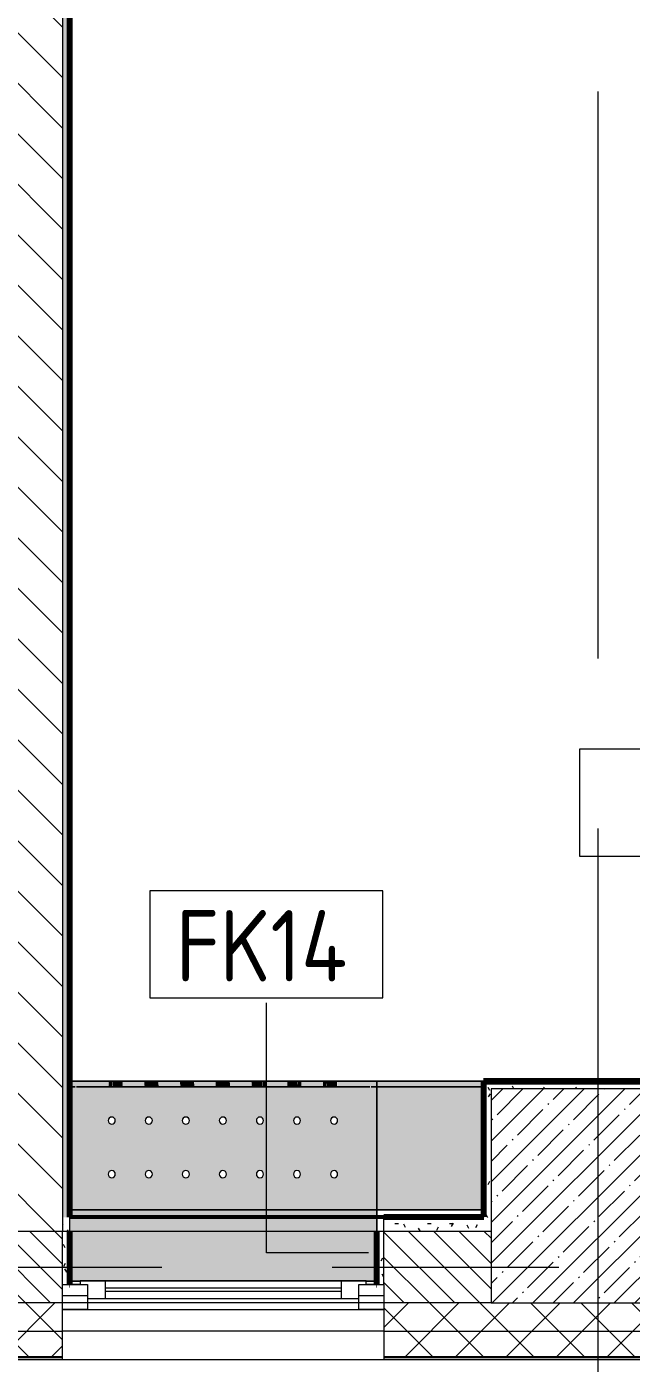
# Model space of a CAD drawing. Header units: millimetres. Extents: x -4060 to 187734, y -8553 to 29000.
# Drawn here: x 20610 to 22303, y -269 to 3474 of the extents above; entities that cross this region are included whole.
import ezdxf

# ---------------------------------------------------------------- set-up
doc = ezdxf.new("R2010")
doc.units = ezdxf.units.MM
doc.linetypes.add('Осевая', pattern=[3175, 635, -476.25, 1587.5, -476.25])
for name, color, linetype, lineweight in [('A-GLAZ', 7, 'Continuous', 9), ('A-GLAZ-1', 7, 'Continuous', 13), ('A-WALL', 7, 'Continuous', 9), ('A-WALL-IDEN', 7, 'Continuous', 9), ('I-WALL', 7, 'Continuous', 9), ('S-COLS', 7, 'Continuous', 9), ('Оси', 7, 'Continuous', 9), ('Оси-2', 7, 'Осевая', 9)]:
    doc.layers.add(name, color=color, linetype=linetype, lineweight=lineweight)
for name, color, linetype, lineweight, true_color in [('A-WALL-1', 7, 'Continuous', 9, 0xc0c0c0), ('A-WALL-3', 7, 'Continuous', 9, 0xff80c0), ('I-WALL-17', 7, 'Continuous', 80, 0xffd2ff), ('I-WALL-4', 7, 'Continuous', 9, 0xc0c0c0), ('I-WALL-7', 7, 'Continuous', 80, 0xff80c0), ('I-WALL-9', 7, 'Continuous', 53, 0xeaa7bf), ('S-WALL-ANLY', 7, 'Continuous', 13, 0x008040), ('S-WALL-ANLY-1', 7, 'Continuous', 5, 0x008040), ('Знаки-2', 9, 'Continuous', 9, 0x808080), ('Знаки-3', 7, 'Continuous', 9, 0xd1cabb), ('Знаки-5', 7, 'Continuous', 9, 0xc1bbaf), ('Знаки-6', 7, 'Continuous', 9, 0xaba79f), ('Знаки-7', 7, 'Continuous', 9, 0xd5cdbe), ('Знаки-8', 7, 'Continuous', 9, 0xccc5b7), ('Знаки-9', 7, 'Continuous', 9, 0xd4ccbd)]:
    doc.layers.add(name, color=color, linetype=linetype, lineweight=lineweight, true_color=true_color)
doc.layers.add('Знаки-4', color=7, linetype='Continuous', lineweight=9, transparency=0.5)
doc.styles.add('GOST Common', font='GOST_Common.ttf', dxfattribs={"width": 0.9, "height": 200})
pattern_1 = [(0, (0, 0), (121.92, 30.48), [10.058, -81.382, 10.058, -81.382, -487.68]), (0, (0, 0), (121.92, 30.48), [-182.88, 10.058, -172.822, 10.058, -81.382, -213.36]), (0, (0, 0), (121.92, 30.48), [-457.2, 10.058, -50.902, 10.058, -142.342]), (120, (45.72, 15.24), (-87.356454, 90.345817), [10.058, -81.382, 10.058, -81.382, -487.68]), (120, (45.72, 15.24), (-87.356454, 90.345817), [-182.88, 10.058, -172.822, 10.058, -81.382, -213.36]), (120, (45.72, 15.24), (-87.356454, 90.345817), [-457.2, 10.058, -50.902, 10.058, -142.342]), (240, (60.96, 76.2), (-34.563546, -120.825817), [10.058, -81.382, 10.058, -81.382, -487.68]), (240, (60.96, 76.2), (-34.563546, -120.825817), [-182.88, 10.058, -172.822, 10.058, -81.382, -213.36]), (240, (60.96, 76.2), (-34.563546, -120.825817), [-457.2, 10.058, -50.902, 10.058, -142.342])]

# ---------------------------------------------------------------- blocks, each defined once
blk = doc.blocks.new('120_Окно_СКБ_1Ст - 120_Окно_СКБ_1Ст 900х2500_h_-V20-План отделки стен 1 этажа в осях 1-12')
at = {"layer": 'A-GLAZ'}
for p, q in [((450, -57), (-450, -57)), ((-330, -107), (330, -107)), ((-430, -127), (-400, -127)), ((330, -117), (-330, -117)), ((400, -127), (430, -127))]:
    blk.add_line(p, q, dxfattribs=at)
at = {"layer": 'A-GLAZ-1'}
for p, q in [((-450, -127), (-450, -57)), ((-450, -57), (-380, -57)), ((-380, -57), (-380, -127)), ((380, -127), (380, -57)), ((380, -57), (450, -57)), ((450, -57), (450, -127)), ((380, -87), (-380, -87)), ((-380, -87), (-380, -127)), ((-330, -137), (-330, -87)), ((330, -137), (330, -87)), ((380, -127), (380, -87)), ((-380, -127), (-450, -127)), ((-380, -127), (-400, -127)), ((-400, -127), (-400, -137)), ((-400, -137), (400, -137)), ((400, -137), (-400, -137)), ((450, -127), (380, -127)), ((400, -127), (380, -127)), ((400, -137), (400, -127))]:
    blk.add_line(p, q, dxfattribs=at)
blk = doc.blocks.new('BSC_Колонна _Прямоугольная - 600х600-V57-План отделки стен 1 этажа в осях 1-12')
at = {"layer": 'S-COLS'}
h = blk.add_hatch(dxfattribs=at)
h.set_pattern_fill('FP_78', color=256, style=0, pattern_type=2)
h.set_pattern_definition([(45, (-22210, -200), (-57.02463, 57.02463), []), (45, (-22152.975, -200), (-57.02463, 57.02463), [100.806, -20.161, 3.353, -16.808])])
h.paths.add_polyline_path([(300, -300), (300, 300), (-300, 300), (-300, -300)])
for p, q in [((300, 300), (-300, 300)), ((-300, 300), (-300, -300)), ((300, -300), (300, 300)), ((-300, -300), (300, -300))]:
    blk.add_line(p, q, dxfattribs=at)
blk = doc.blocks.new('Зашивка радиатора_ с перфорацией М1 - Зашивка радиатора_ с перфорацией М1-V84-План отделки стен 1 этажа в осях 1-12')
at = {"layer": 'Знаки-4'}
for points in [[(430, 380), (-429.8, 379), (-430, 180), (430, 180), (430, 379)], [(-430, -163.9), (-430, -163.9), (-430, -179.9)], [(-301.6, -163.9), (-309, -163.9), (-308.7, -179.9), (-289, -179.9), (-289.3, -163.9), (-299, -163.9)], [(-194, -163.9), (-209, -163.9), (-208.7, -179.9), (-189, -179.9), (-189.3, -163.9), (-193.8, -163.9)], [(-89, -163.9), (-109, -163.9), (-108.7, -179.9), (-89, -179.9)], [(-9, -163.9), (-8.7, -179.9), (11, -179.9), (10.7, -163.9), (-8.7, -163.9)], [(104.7, -163.9), (91, -163.9), (91.3, -179.9), (111, -179.9), (110.7, -163.9), (106, -163.9)], [(209.7, -163.9), (191, -163.9), (191.3, -179.9), (211, -179.9), (210.7, -163.9)], [(308.1, -163.9), (291, -163.9), (291.3, -179.9), (311, -179.9), (309.8, -163.9), (309.7, -163.9)]]:
    blk.add_hatch(color=256, dxfattribs=at).paths.add_polyline_path(points)
h = blk.add_hatch(color=256, dxfattribs=at)
h.paths.add_polyline_path([(430.2, 180), (-430, 179.9), (-430, -163.9), (430, -163.9), (430.2, 90.4)])
h.paths.add_polyline_path([(-206.5, 90.4), (-201.5, 89), (-197.8, 85.4), (-196.5, 80.4), (-197.8, 75.4), (-201.5, 71.7), (-206.5, 70.4), (-211.5, 71.7), (-215.2, 75.4), (-216.5, 80.4), (-215.2, 85.4), (-211.5, 89), (-209.1, 90)])
h.paths.add_polyline_path([(208.5, 90.4), (213.5, 89), (217.2, 85.4), (218.5, 80.4), (217.2, 75.4), (213.5, 71.7), (208.5, 70.4), (203.5, 71.7), (199.8, 75.4), (198.5, 80.4), (199.8, 85.4), (203.5, 89), (205.9, 90)])
h.paths.add_polyline_path([(-102.8, 90.4), (-97.7, 89), (-94.1, 85.4), (-92.8, 80.4), (-94.1, 75.4), (-97.8, 71.7), (-102.8, 70.4), (-107.8, 71.7), (-111.4, 75.4), (-112.8, 80.4), (-111.4, 85.4), (-107.8, 89), (-105.3, 90)])
h.paths.add_polyline_path([(104.7, 90.4), (109.7, 89), (113.4, 85.4), (114.7, 80.4), (113.4, 75.4), (109.7, 71.7), (104.7, 70.4), (99.7, 71.7), (96.1, 75.4), (94.7, 80.4), (96.1, 85.4), (99.7, 89), (102.2, 90)])
h.paths.add_polyline_path([(-310.3, 90.4), (-305.3, 89), (-301.6, 85.4), (-300.3, 80.4), (-301.6, 75.4), (-305.3, 71.7), (-310.3, 70.4), (-315.3, 71.7), (-318.9, 75.4), (-320.3, 80.4), (-318.9, 85.4), (-315.3, 89), (-312.8, 90)])
h.paths.add_polyline_path([(1, 90.4), (6, 89), (9.7, 85.4), (11, 80.4), (9.7, 75.4), (6, 71.7), (1, 70.4), (-4, 71.7), (-7.7, 75.4), (-9, 80.4), (-7.7, 85.4), (-4, 89), (-1.6, 90)])
h.paths.add_polyline_path([(312.2, 90.4), (317.2, 89), (320.9, 85.4), (322.2, 80.4), (320.9, 75.4), (317, 71.6), (312.2, 70.4), (307.2, 71.7), (303.2, 76.2), (302.2, 80.4), (303.8, 85.7), (307.2, 89), (309.7, 90)])
h.paths.add_polyline_path([(-102.8, -59.6), (-97.8, -61), (-94.1, -64.6), (-92.8, -69.6), (-94.1, -74.6), (-97.8, -78.3), (-102.8, -79.6), (-108.1, -78.1), (-111.4, -74.6), (-112.8, -69.6), (-111.4, -64.6), (-107.8, -61), (-105.3, -60)])
h.paths.add_polyline_path([(-310.3, -59.6), (-305.3, -61), (-301.6, -64.6), (-300.3, -69.6), (-301.6, -74.6), (-305.3, -78.3), (-310.3, -79.6), (-315.3, -78.3), (-318.9, -74.6), (-320.3, -69.6), (-318.9, -64.6), (-315.3, -61), (-312.8, -60)])
h.paths.add_polyline_path([(-206.5, -59.6), (-201.5, -61), (-197.8, -64.6), (-196.5, -69.6), (-197.8, -74.6), (-201.5, -78.3), (-206.5, -79.6), (-211.5, -78.3), (-215.2, -74.6), (-216.5, -69.6), (-215.2, -64.6), (-211.5, -61), (-209.1, -60)])
h.paths.add_polyline_path([(208.5, -59.6), (213.5, -61), (217.2, -64.6), (218.5, -69.6), (217.2, -74.6), (213.5, -78.3), (208.5, -79.6), (203.5, -78.3), (199.8, -74.6), (198.5, -69.6), (199.8, -64.6), (203.5, -61), (205.9, -60)])
h.paths.add_polyline_path([(312.2, -59.6), (317.2, -61), (320.9, -64.6), (322.2, -69.6), (320.9, -74.6), (317.2, -78.3), (312.2, -79.6), (307.2, -78.3), (303.2, -73.8), (302.2, -69.6), (303.6, -64.6), (307.2, -61), (309.7, -60)])
h.paths.add_polyline_path([(1, -59.6), (6, -61), (9.7, -64.6), (11, -69.6), (9.7, -74.6), (6, -78.3), (1, -79.6), (-4, -78.3), (-7.7, -74.6), (-9, -69.6), (-7.7, -64.6), (-4, -61), (-1.6, -60)])
h.paths.add_polyline_path([(104.7, -59.6), (109.7, -61), (113.4, -64.6), (114.7, -69.6), (113.4, -74.6), (109.7, -78.3), (104.7, -79.6), (99.7, -78.3), (96.1, -74.6), (94.7, -69.6), (96.1, -64.6), (99.7, -61), (102.2, -60)])
h = blk.add_hatch(color=256, dxfattribs=at)
h.paths.add_polyline_path([(413, -163.9), (321, -163.9), (321.9, -179.9), (430, -179.7), (430, -163.9), (413.6, -163.9)])
h.paths.add_polyline_path([(81, -163.9), (21, -163.9), (21, -179.9), (81, -179.9)])
h.paths.add_polyline_path([(-413.6, -163.9), (-430, -163.9), (-430, -179.9)])
h.paths.add_polyline_path([(-376.1, -163.9), (-413.6, -163.9), (-430, -179.9), (-319, -179.9), (-319.9, -163.9), (-361.2, -163.9)])
h.paths.add_polyline_path([(221, -163.9), (221, -179.9), (281, -179.9), (281, -163.9)])
h.paths.add_polyline_path([(-219, -163.9), (-279, -163.9), (-279, -179.9), (-219, -179.9)])
h.paths.add_polyline_path([(-179, -163.9), (-179, -179.9), (-119, -179.9), (-119, -163.9), (-121.3, -163.9)])
h.paths.add_polyline_path([(-79, -163.9), (-79, -179.9), (-19, -179.9), (-19, -163.9), (-36.4, -163.9)])
h.paths.add_polyline_path([(133.4, -163.9), (121, -163.9), (121, -179.9), (181, -179.9), (181, -163.9)])
h = blk.add_hatch(color=256, dxfattribs=at)
h.paths.add_polyline_path([(-279, -163.9), (-289, -163.9), (-289, -179.9), (-279, -179.9)])
h.paths.add_polyline_path([(-319, -163.9), (-318.3, -179.9), (-309, -179.9), (-309, -163.9), (-318.9, -163.9)])
h = blk.add_hatch(color=256, dxfattribs=at)
h.paths.add_polyline_path([(-209, -163.9), (-219, -163.9), (-218.3, -179.9), (-209, -179.9)])
h.paths.add_polyline_path([(-179.7, -163.9), (-189, -163.9), (-189, -179.9), (-179, -179.9), (-179, -163.9)])
h = blk.add_hatch(color=256, dxfattribs=at)
h.paths.add_polyline_path([(-84.9, -163.9), (-89, -163.9), (-89, -179.9), (-79, -179.9), (-79.7, -163.9), (-81.7, -163.9)])
h.paths.add_polyline_path([(-113.1, -163.9), (-119, -163.9), (-118.3, -179.9), (-109, -179.9), (-109, -163.9)])
h = blk.add_hatch(color=256, dxfattribs=at)
h.paths.add_polyline_path([(-19, -163.9), (-18.3, -179.9), (-9, -179.9), (-9, -163.9), (-18.3, -163.9)])
h.paths.add_polyline_path([(20.3, -163.9), (11, -163.9), (11, -179.9), (21, -179.9), (21, -163.9)])
h = blk.add_hatch(color=256, dxfattribs=at)
h.paths.add_polyline_path([(115.1, -163.9), (111, -163.9), (111, -179.9), (121, -179.9), (120.3, -163.9), (118.3, -163.9)])
h.paths.add_polyline_path([(81.7, -163.9), (81, -163.9), (81.7, -179.9), (91, -179.9), (91, -163.9), (83.7, -163.9)])
h = blk.add_hatch(color=256, dxfattribs=at)
h.paths.add_polyline_path([(191, -163.9), (181, -163.9), (181.7, -179.9), (191, -179.9)])
h.paths.add_polyline_path([(215.1, -163.9), (211, -163.9), (211.1, -179.9), (221, -179.9), (220.3, -163.9), (218.3, -163.9)])
h = blk.add_hatch(color=256, dxfattribs=at)
h.paths.add_polyline_path([(311, -163.9), (311, -179.9), (321, -179.9), (320.3, -163.9), (312.2, -163.9)])
h.paths.add_polyline_path([(291, -163.9), (281, -163.9), (281.7, -179.9), (291, -179.9)])
at = {"layer": 'Знаки-2'}
for p, q in [((-399.8, 380), (-429.8, 380)), ((430, 380), (400.2, 380)), ((430, 241), (430, 380)), ((-430, 241), (-430, 180)), ((430, 180), (430, 201)), ((-430, 180), (430, 180)), ((430.2, 180), (-430, 180)), ((-430, 180), (-430, -179.9)), ((-430, -179.9), (430.2, -179.9))]:
    blk.add_line(p, q, dxfattribs=at)
for centre, start, end in [((-310.3, 80.4), 180, 0), ((-310.3, 80.4), 0, 180), ((-206.5, 80.4), 0, 180), ((-206.5, 80.4), 180, 360), ((-102.8, 80.4), 0, 180), ((-102.8, 80.4), 180, 0), ((1, 80.4), 0, 180), ((1, 80.4), 180, 0), ((104.7, 80.4), 0, 180), ((104.7, 80.4), 180, 360), ((208.5, 80.4), 0, 180), ((208.5, 80.4), 180, 0), ((312.2, 80.4), 0, 180), ((312.2, 80.4), 180, 0), ((-310.3, -69.6), 0, 180), ((-310.3, -69.6), 180, 0), ((-206.5, -69.6), 0, 180), ((-206.5, -69.6), 180, 0), ((-102.8, -69.6), 0, 180), ((-102.8, -69.6), 180, 0), ((1, -69.6), 0, 180), ((1, -69.6), 180, 0), ((104.7, -69.6), 0, 180), ((104.7, -69.6), 180, 0), ((208.5, -69.6), 0, 180), ((208.5, -69.6), 180, 0), ((312.2, -69.6), 0, 180), ((312.2, -69.6), 180, 0)]:
    blk.add_arc(centre, 10, start, end, dxfattribs=at)
at = {"layer": 'Знаки-3'}
for p, q in [((-309, -163.9), (-318.3, -163.9)), ((-318.3, -179.9), (-309, -179.9)), ((-307.7, -163.9), (-304.2, -163.9)), ((-304.2, -163.9), (-307.7, -163.9)), ((-307.7, -179.9), (-304.2, -179.9)), ((-304.2, -179.9), (-307.7, -179.9)), ((-304, -163.9), (-294, -163.9)), ((-294, -163.9), (-304, -163.9)), ((-304, -179.9), (-294, -179.9)), ((-299, -179.9), (-304, -179.9)), ((-294, -179.9), (-299, -179.9)), ((-293.8, -163.9), (-290.3, -163.9)), ((-290.3, -163.9), (-293.8, -163.9)), ((-293.8, -179.9), (-290.3, -179.9)), ((-290.3, -179.9), (-293.8, -179.9)), ((-279.7, -163.9), (-289, -163.9)), ((-289, -179.9), (-279.7, -179.9)), ((-209, -163.9), (-218.3, -163.9)), ((-218.3, -179.9), (-209, -179.9)), ((-209, -163.9), (-206.1, -163.9)), ((-204.2, -163.9), (-209, -163.9)), ((-209, -179.9), (-204.2, -179.9)), ((-204.2, -179.9), (-209, -179.9)), ((-206.1, -163.9), (-204.2, -163.9)), ((-204, -163.9), (-196.4, -163.9)), ((-194, -163.9), (-204, -163.9)), ((-204, -179.9), (-194, -179.9)), ((-196.4, -179.9), (-204, -179.9)), ((-196.4, -163.9), (-194, -163.9)), ((-194, -179.9), (-196.4, -179.9)), ((-193.8, -163.9), (-189.3, -163.9)), ((-189, -163.9), (-193.8, -163.9)), ((-193.8, -179.9), (-189, -179.9)), ((-189, -179.9), (-193.8, -179.9)), ((-189.3, -163.9), (-189, -163.9)), ((-179.7, -163.9), (-189, -163.9)), ((-189, -179.9), (-179.7, -179.9)), ((-109, -163.9), (-118.3, -163.9)), ((-118.3, -179.9), (-109, -179.9)), ((-109, -163.9), (-108.7, -163.9)), ((-108.7, -163.9), (-109, -163.9)), ((-109, -179.9), (-104.2, -179.9)), ((-106.1, -179.9), (-109, -179.9)), ((-108.7, -163.9), (-104.2, -163.9)), ((-104.2, -163.9), (-108.7, -163.9)), ((-104.2, -179.9), (-106.1, -179.9)), ((-104, -163.9), (-101.6, -163.9)), ((-94, -163.9), (-104, -163.9)), ((-104, -179.9), (-94, -179.9)), ((-94, -179.9), (-104, -179.9)), ((-101.6, -163.9), (-99, -163.9)), ((-99, -163.9), (-94, -163.9)), ((-93.8, -163.9), (-91.9, -163.9)), ((-90.3, -163.9), (-93.8, -163.9)), ((-93.8, -179.9), (-89.3, -179.9)), ((-89.3, -179.9), (-93.8, -179.9)), ((-91.9, -163.9), (-89, -163.9)), ((-89.3, -163.9), (-90.3, -163.9)), ((-89, -163.9), (-89.3, -163.9)), ((-89.3, -179.9), (-89, -179.9)), ((-89, -179.9), (-89.3, -179.9)), ((-79.7, -163.9), (-89, -163.9)), ((-89, -179.9), (-79.7, -179.9)), ((-9, -163.9), (-18.3, -163.9)), ((-18.3, -179.9), (-9, -179.9)), ((-7.7, -163.9), (-4.2, -163.9)), ((-4.2, -163.9), (-7.7, -163.9)), ((-7.7, -179.9), (-4.2, -179.9)), ((-4.2, -179.9), (-7.7, -179.9)), ((-4, -163.9), (1, -163.9)), ((6, -163.9), (-4, -163.9)), ((-4, -179.9), (6, -179.9)), ((6, -179.9), (-4, -179.9)), ((1, -163.9), (6, -163.9)), ((6.2, -163.9), (9.7, -163.9)), ((9.7, -163.9), (6.2, -163.9)), ((6.2, -179.9), (9.7, -179.9)), ((9.7, -179.9), (6.2, -179.9)), ((20.3, -163.9), (11, -163.9)), ((11, -179.9), (20.3, -179.9)), ((91, -163.9), (81.7, -163.9)), ((81.7, -179.9), (91, -179.9)), ((91, -163.9), (92.3, -163.9)), ((95.8, -163.9), (91, -163.9)), ((91, -179.9), (95.8, -179.9)), ((91.3, -179.9), (91, -179.9)), ((95.8, -179.9), (91.3, -179.9)), ((92.3, -163.9), (95.8, -163.9)), ((96, -163.9), (98.4, -163.9)), ((98.4, -163.9), (96, -163.9)), ((96, -179.9), (106, -179.9)), ((106, -179.9), (96, -179.9)), ((98.4, -163.9), (101, -163.9)), ((106, -163.9), (98.4, -163.9)), ((101, -163.9), (103.6, -163.9)), ((103.6, -163.9), (106, -163.9)), ((106.2, -163.9), (111, -163.9)), ((111, -163.9), (106.2, -163.9)), ((106.2, -179.9), (110.7, -179.9)), ((111, -179.9), (106.2, -179.9)), ((110.7, -179.9), (111, -179.9)), ((120.3, -163.9), (111, -163.9)), ((111, -179.9), (120.3, -179.9)), ((191, -163.9), (181.7, -163.9)), ((181.7, -179.9), (191, -179.9)), ((191, -163.9), (191.3, -163.9)), ((192.3, -163.9), (191, -163.9)), ((191, -179.9), (195.8, -179.9)), ((195.8, -179.9), (191, -179.9)), ((191.3, -163.9), (195.8, -163.9)), ((195.8, -163.9), (192.3, -163.9)), ((196, -163.9), (206, -163.9)), ((201, -163.9), (196, -163.9)), ((196, -179.9), (206, -179.9)), ((206, -179.9), (196, -179.9)), ((206, -163.9), (201, -163.9)), ((206.2, -163.9), (209.7, -163.9)), ((210.7, -163.9), (206.2, -163.9)), ((206.2, -179.9), (208.1, -179.9)), ((211, -179.9), (206.2, -179.9)), ((208.1, -179.9), (211, -179.9)), ((209.7, -163.9), (211, -163.9)), ((211, -163.9), (210.7, -163.9)), ((218.3, -163.9), (211, -163.9)), ((211, -179.9), (218.3, -179.9)), ((220.3, -163.9), (218.3, -163.9)), ((218.3, -179.9), (220.3, -179.9)), ((291, -163.9), (281.7, -163.9)), ((281.7, -179.9), (291, -179.9)), ((292.3, -163.9), (295.8, -163.9)), ((295.8, -163.9), (292.3, -163.9)), ((292.3, -179.9), (295.8, -179.9)), ((295.8, -179.9), (292.3, -179.9)), ((296, -163.9), (303.3, -163.9)), ((303.3, -163.9), (296, -163.9)), ((296, -179.9), (303.3, -179.9)), ((303.3, -179.9), (296, -179.9)), ((303.6, -163.9), (306, -163.9)), ((306, -163.9), (303.6, -163.9)), ((303.6, -179.9), (306, -179.9)), ((306, -179.9), (303.6, -179.9)), ((306.2, -163.9), (309.7, -163.9)), ((309.7, -163.9), (306.2, -163.9)), ((306.2, -179.9), (309.7, -179.9)), ((309.7, -179.9), (306.2, -179.9)), ((320.3, -163.9), (311, -163.9)), ((311, -179.9), (320.3, -179.9))]:
    blk.add_line(p, q, dxfattribs=at)
at = {"layer": 'Знаки-5'}
for p, q in [((430, 180), (-430, 180)), ((-430, -179.9), (-430, 180)), ((-430, 180), (430, 180)), ((-414.4, -163.9), (-430, -163.9)), ((-430, -163.9), (-430, -179.9)), ((-430, -179.9), (-319, -179.9)), ((-394.9, -163.9), (-410.5, -163.9)), ((-319, -163.9), (-394.3, -163.9)), ((-319, -163.9), (-279, -163.9)), ((-318.3, -163.9), (-319, -163.9)), ((-319, -179.9), (-279, -179.9)), ((-279, -179.9), (-319, -179.9)), ((-279, -163.9), (-318.3, -163.9)), ((-219, -163.9), (-279, -163.9)), ((-279, -179.9), (-219, -179.9)), ((-219, -163.9), (-209, -163.9)), ((-209, -163.9), (-219, -163.9)), ((-219, -179.9), (-209, -179.9)), ((-209, -179.9), (-219, -179.9)), ((-209, -163.9), (-189, -163.9)), ((-189, -163.9), (-209, -163.9)), ((-209, -179.9), (-189, -179.9)), ((-189, -179.9), (-209, -179.9)), ((-189, -163.9), (-179, -163.9)), ((-179, -163.9), (-189, -163.9)), ((-189, -179.9), (-179, -179.9)), ((-179, -179.9), (-189, -179.9)), ((-119, -163.9), (-179, -163.9)), ((-179, -179.9), (-119, -179.9)), ((-119, -163.9), (-79, -163.9)), ((-79, -163.9), (-119, -163.9)), ((-119, -179.9), (-79, -179.9)), ((-79, -179.9), (-119, -179.9)), ((-19, -163.9), (-79, -163.9)), ((-79, -179.9), (-19, -179.9)), ((-19, -163.9), (6.2, -163.9)), ((15.1, -163.9), (-19, -163.9)), ((-19, -179.9), (21, -179.9)), ((21, -179.9), (-19, -179.9)), ((6.2, -163.9), (20.3, -163.9)), ((21, -163.9), (15.1, -163.9)), ((20.3, -163.9), (21, -163.9)), ((81, -163.9), (21, -163.9)), ((21, -179.9), (81, -179.9)), ((81, -163.9), (91, -163.9)), ((91, -163.9), (81, -163.9)), ((81, -179.9), (91, -179.9)), ((91, -179.9), (81, -179.9)), ((91, -163.9), (111, -163.9)), ((111, -163.9), (91, -163.9)), ((91, -179.9), (111, -179.9)), ((111, -179.9), (91, -179.9)), ((111, -163.9), (121, -163.9)), ((121, -163.9), (111, -163.9)), ((111, -179.9), (121, -179.9)), ((121, -179.9), (111, -179.9)), ((181, -163.9), (121, -163.9)), ((121, -179.9), (181, -179.9)), ((181, -163.9), (221, -163.9)), ((221, -163.9), (181, -163.9)), ((181, -179.9), (221, -179.9)), ((221, -179.9), (181, -179.9)), ((281, -163.9), (221, -163.9)), ((221, -179.9), (281, -179.9)), ((281, -163.9), (321, -163.9)), ((321, -163.9), (281, -163.9)), ((281, -179.9), (321, -179.9)), ((321, -179.9), (281, -179.9)), ((394.9, -163.9), (321, -163.9)), ((321, -179.9), (430, -179.9)), ((411.1, -163.9), (395.4, -163.9)), ((430, -163.9), (414.9, -163.9)), ((430, -163.9), (430, -179.7))]:
    blk.add_line(p, q, dxfattribs=at)
at = {"layer": 'Знаки-6'}
for p, q in [((-429.8, 380), (-399.8, 380)), ((400.2, 380), (430, 380)), ((430, 380), (430, 241)), ((-430, 180), (-430, 241)), ((430, 201), (430, 180)), ((-430, -163.9), (-414.4, -163.9)), ((430.2, -179.9), (-430, -179.9)), ((430, -179.9), (-430, -179.9)), ((-410.5, -163.9), (-394.9, -163.9)), ((-394.3, -163.9), (394.9, -163.9)), ((395.4, -163.9), (411.1, -163.9)), ((414.9, -163.9), (430, -163.9)), ((430, -179.7), (430, -163.9))]:
    blk.add_line(p, q, dxfattribs=at)
for centre, start, end in [((-310.3, 80.4), 0, 180), ((-310.3, 80.4), 180, 360), ((-206.5, 80.4), 0, 180), ((-206.5, 80.4), 180, 360), ((-102.8, 80.4), 0, 180), ((-102.8, 80.4), 180, 360), ((1, 80.4), 0, 180), ((1, 80.4), 180, 360), ((104.7, 80.4), 0, 180), ((104.7, 80.4), 180, 360), ((208.5, 80.4), 0, 180), ((208.5, 80.4), 180, 360), ((312.2, 80.4), 0, 180), ((312.2, 80.4), 180, 0), ((-310.3, -69.6), 0, 180), ((-310.3, -69.6), 180, 360), ((-206.5, -69.6), 0, 180), ((-206.5, -69.6), 180, 360), ((-102.8, -69.6), 0, 180), ((-102.8, -69.6), 180, 360), ((1, -69.6), 0, 180), ((1, -69.6), 180, 360), ((104.7, -69.6), 0, 180), ((104.7, -69.6), 180, 360), ((208.5, -69.6), 0, 180), ((208.5, -69.6), 180, 360), ((312.2, -69.6), 0, 180), ((312.2, -69.6), 180, 360)]:
    blk.add_arc(centre, 10, start, end, dxfattribs=at)
at = {"layer": 'Знаки-7'}
for p, q in [((-304.2, -163.9), (-307.7, -163.9)), ((-307.7, -179.9), (-304.2, -179.9)), ((-294, -163.9), (-304, -163.9)), ((-304, -179.9), (-294, -179.9)), ((-290.3, -163.9), (-293.8, -163.9)), ((-293.8, -179.9), (-290.3, -179.9)), ((-206.3, -163.9), (-207.7, -163.9)), ((-207.7, -179.9), (-206.3, -179.9)), ((-204.2, -163.9), (-206.1, -163.9)), ((-206.1, -179.9), (-204.2, -179.9)), ((-194, -163.9), (-204, -163.9)), ((-204, -179.9), (-194, -179.9)), ((-190.3, -163.9), (-193.8, -163.9)), ((-193.8, -179.9), (-190.3, -179.9)), ((-104.2, -163.9), (-107.7, -163.9)), ((-107.7, -179.9), (-104.2, -179.9)), ((-94, -163.9), (-104, -163.9)), ((-104, -179.9), (-94, -179.9)), ((-90.3, -163.9), (-93.8, -163.9)), ((-93.8, -179.9), (-90.3, -179.9)), ((-4.2, -163.9), (-7.7, -163.9)), ((-7.7, -179.9), (-4.2, -179.9)), ((6, -163.9), (-4, -163.9)), ((-4, -179.9), (6, -179.9)), ((9.7, -163.9), (6.2, -163.9)), ((6.2, -179.9), (9.7, -179.9)), ((95.8, -163.9), (92.3, -163.9)), ((92.3, -179.9), (95.8, -179.9)), ((106, -163.9), (96, -163.9)), ((96, -179.9), (106, -179.9)), ((109.7, -163.9), (106.2, -163.9)), ((106.2, -179.9), (109.7, -179.9)), ((195.8, -163.9), (192.3, -163.9)), ((192.3, -179.9), (195.8, -179.9)), ((206, -163.9), (196, -163.9)), ((196, -179.9), (206, -179.9)), ((209.7, -163.9), (206.2, -163.9)), ((206.2, -179.9), (209.7, -179.9)), ((295.8, -163.9), (292.3, -163.9)), ((292.3, -179.9), (295.8, -179.9)), ((303.2, -163.9), (296, -163.9)), ((296, -179.9), (303.2, -179.9)), ((306, -163.9), (303.6, -163.9)), ((303.6, -179.9), (306, -179.9)), ((309.7, -163.9), (306.2, -163.9)), ((306.2, -179.9), (309.7, -179.9))]:
    blk.add_line(p, q, dxfattribs=at)
at = {"layer": 'Знаки-8'}
for p, q in [((-430, -163.9), (-430, -179.9)), ((-319, -163.9), (-309, -163.9)), ((-309, -163.9), (-319, -163.9)), ((-319, -179.9), (-309, -179.9)), ((-309, -179.9), (-319, -179.9)), ((-309, -163.9), (-304.2, -163.9)), ((-304.2, -163.9), (-309, -163.9)), ((-309, -179.9), (-304.2, -179.9)), ((-304.2, -179.9), (-309, -179.9)), ((-304, -163.9), (-294, -163.9)), ((-294, -163.9), (-304, -163.9)), ((-304, -179.9), (-294, -179.9)), ((-294, -179.9), (-304, -179.9)), ((-293.8, -163.9), (-289, -163.9)), ((-289, -163.9), (-293.8, -163.9)), ((-293.8, -179.9), (-289, -179.9)), ((-289, -179.9), (-293.8, -179.9)), ((-289, -163.9), (-279, -163.9)), ((-279, -163.9), (-289, -163.9)), ((-289, -179.9), (-279, -179.9)), ((-279, -179.9), (-289, -179.9)), ((-219, -163.9), (-209, -163.9)), ((-209, -163.9), (-219, -163.9)), ((-219, -179.9), (-209, -179.9)), ((-209, -179.9), (-219, -179.9)), ((-207.7, -163.9), (-206.3, -163.9)), ((-206.3, -163.9), (-207.7, -163.9)), ((-207.7, -179.9), (-206.3, -179.9)), ((-206.3, -179.9), (-207.7, -179.9)), ((-206.1, -163.9), (-204.2, -163.9)), ((-204.2, -163.9), (-206.1, -163.9)), ((-206.1, -179.9), (-204.2, -179.9)), ((-204.2, -179.9), (-206.1, -179.9)), ((-204, -163.9), (-194, -163.9)), ((-194, -163.9), (-204, -163.9)), ((-204, -179.9), (-194, -179.9)), ((-194, -179.9), (-204, -179.9)), ((-193.8, -163.9), (-190.3, -163.9)), ((-190.3, -163.9), (-193.8, -163.9)), ((-193.8, -179.9), (-190.3, -179.9)), ((-190.3, -179.9), (-193.8, -179.9)), ((-189, -163.9), (-179, -163.9)), ((-179, -163.9), (-189, -163.9)), ((-189, -179.9), (-179, -179.9)), ((-179, -179.9), (-189, -179.9)), ((-119, -163.9), (-109, -163.9)), ((-109, -163.9), (-119, -163.9)), ((-119, -179.9), (-109, -179.9)), ((-109, -179.9), (-119, -179.9)), ((-109, -163.9), (-104.2, -163.9)), ((-104.2, -163.9), (-109, -163.9)), ((-109, -179.9), (-104.2, -179.9)), ((-104.2, -179.9), (-109, -179.9)), ((-104, -163.9), (-94, -163.9)), ((-94, -163.9), (-104, -163.9)), ((-104, -179.9), (-94, -179.9)), ((-94, -179.9), (-104, -179.9)), ((-93.8, -163.9), (-89, -163.9)), ((-89, -163.9), (-93.8, -163.9)), ((-93.8, -179.9), (-89, -179.9)), ((-89, -179.9), (-93.8, -179.9)), ((-89, -163.9), (-79, -163.9)), ((-79, -163.9), (-89, -163.9)), ((-89, -179.9), (-79, -179.9)), ((-79, -179.9), (-89, -179.9)), ((-19, -163.9), (-9, -163.9)), ((-9, -163.9), (-19, -163.9)), ((-19, -179.9), (-9, -179.9)), ((-9, -179.9), (-19, -179.9)), ((-9, -163.9), (-4.2, -163.9)), ((-4.2, -163.9), (-9, -163.9)), ((-9, -179.9), (-4.2, -179.9)), ((-4.2, -179.9), (-9, -179.9)), ((-4, -163.9), (6, -163.9)), ((6, -163.9), (-4, -163.9)), ((-4, -179.9), (6, -179.9)), ((6, -179.9), (-4, -179.9)), ((6.2, -163.9), (11, -163.9)), ((11, -163.9), (6.2, -163.9)), ((6.2, -179.9), (11, -179.9)), ((11, -179.9), (6.2, -179.9)), ((11, -163.9), (15.1, -163.9)), ((21, -163.9), (11, -163.9)), ((11, -179.9), (21, -179.9)), ((21, -179.9), (11, -179.9)), ((15.1, -163.9), (21, -163.9)), ((81, -163.9), (91, -163.9)), ((91, -163.9), (81, -163.9)), ((81, -179.9), (91, -179.9)), ((91, -179.9), (81, -179.9)), ((92.3, -163.9), (95.8, -163.9)), ((95.8, -163.9), (92.3, -163.9)), ((92.3, -179.9), (95.8, -179.9)), ((95.8, -179.9), (92.3, -179.9)), ((96, -163.9), (106, -163.9)), ((106, -163.9), (96, -163.9)), ((96, -179.9), (106, -179.9)), ((106, -179.9), (96, -179.9)), ((106.2, -163.9), (109.7, -163.9)), ((109.7, -163.9), (106.2, -163.9)), ((106.2, -179.9), (109.7, -179.9)), ((109.7, -179.9), (106.2, -179.9)), ((111, -163.9), (121, -163.9)), ((121, -163.9), (111, -163.9)), ((111, -179.9), (121, -179.9)), ((121, -179.9), (111, -179.9)), ((181, -163.9), (191, -163.9)), ((191, -163.9), (181, -163.9)), ((181, -179.9), (191, -179.9)), ((191, -179.9), (181, -179.9)), ((191, -163.9), (195.8, -163.9)), ((195.8, -163.9), (191, -163.9)), ((191, -179.9), (195.8, -179.9)), ((195.8, -179.9), (191, -179.9)), ((196, -163.9), (206, -163.9)), ((206, -163.9), (196, -163.9)), ((196, -179.9), (206, -179.9)), ((206, -179.9), (196, -179.9)), ((206.2, -163.9), (211, -163.9)), ((211, -163.9), (206.2, -163.9)), ((206.2, -179.9), (211, -179.9)), ((211, -179.9), (206.2, -179.9)), ((211, -163.9), (218.3, -163.9)), ((218.3, -163.9), (211, -163.9)), ((211, -179.9), (218.3, -179.9)), ((218.3, -179.9), (211, -179.9)), ((218.3, -163.9), (221, -163.9)), ((221, -163.9), (218.3, -163.9)), ((218.3, -179.9), (221, -179.9)), ((221, -179.9), (218.3, -179.9)), ((281, -163.9), (291, -163.9)), ((291, -163.9), (281, -163.9)), ((281, -179.9), (291, -179.9)), ((291, -179.9), (281, -179.9)), ((291, -163.9), (295.8, -163.9)), ((295.8, -163.9), (291, -163.9)), ((291, -179.9), (295.8, -179.9)), ((295.8, -179.9), (291, -179.9)), ((296, -163.9), (306, -163.9)), ((306, -163.9), (296, -163.9)), ((296, -179.9), (306, -179.9)), ((306, -179.9), (296, -179.9)), ((306.2, -163.9), (311, -163.9)), ((311, -163.9), (306.2, -163.9)), ((306.2, -179.9), (311, -179.9)), ((311, -179.9), (306.2, -179.9)), ((311, -163.9), (321, -163.9)), ((321, -163.9), (311, -163.9)), ((311, -179.9), (321, -179.9)), ((321, -179.9), (311, -179.9))]:
    blk.add_line(p, q, dxfattribs=at)
at = {"layer": 'Знаки-9'}
for p, q in [((-309, -163.9), (-304.2, -163.9)), ((-308.7, -163.9), (-309, -163.9)), ((-309, -179.9), (-304.2, -179.9)), ((-304.2, -179.9), (-309, -179.9)), ((-304.2, -163.9), (-308.7, -163.9)), ((-304, -163.9), (-294, -163.9)), ((-294, -163.9), (-304, -163.9)), ((-304, -179.9), (-299, -179.9)), ((-294, -179.9), (-304, -179.9)), ((-299, -179.9), (-294, -179.9)), ((-293.8, -163.9), (-289, -163.9)), ((-289, -163.9), (-293.8, -163.9)), ((-293.8, -179.9), (-289, -179.9)), ((-289, -179.9), (-293.8, -179.9)), ((-207.7, -163.9), (-206.3, -163.9)), ((-206.3, -163.9), (-207.7, -163.9)), ((-207.7, -179.9), (-206.3, -179.9)), ((-206.3, -179.9), (-207.7, -179.9)), ((-206.1, -163.9), (-204.2, -163.9)), ((-204.2, -163.9), (-206.1, -163.9)), ((-206.1, -179.9), (-204.2, -179.9)), ((-204.2, -179.9), (-206.1, -179.9)), ((-204, -163.9), (-194, -163.9)), ((-194, -163.9), (-204, -163.9)), ((-204, -179.9), (-194, -179.9)), ((-194, -179.9), (-204, -179.9)), ((-193.8, -163.9), (-190.3, -163.9)), ((-190.3, -163.9), (-193.8, -163.9)), ((-193.8, -179.9), (-190.3, -179.9)), ((-190.3, -179.9), (-193.8, -179.9)), ((-107.7, -163.9), (-104.2, -163.9)), ((-104.2, -163.9), (-107.7, -163.9)), ((-107.7, -179.9), (-104.2, -179.9)), ((-104.2, -179.9), (-107.7, -179.9)), ((-104, -163.9), (-94, -163.9)), ((-94, -163.9), (-104, -163.9)), ((-104, -179.9), (-94, -179.9)), ((-94, -179.9), (-104, -179.9)), ((-93.8, -163.9), (-90.3, -163.9)), ((-90.3, -163.9), (-93.8, -163.9)), ((-93.8, -179.9), (-90.3, -179.9)), ((-90.3, -179.9), (-93.8, -179.9)), ((-9, -163.9), (-8.7, -163.9)), ((-4.2, -163.9), (-9, -163.9)), ((-9, -179.9), (-4.2, -179.9)), ((-4.2, -179.9), (-9, -179.9)), ((-8.7, -163.9), (-4.2, -163.9)), ((-4, -163.9), (6, -163.9)), ((6, -163.9), (-4, -163.9)), ((-4, -179.9), (6, -179.9)), ((6, -179.9), (-4, -179.9)), ((6.2, -163.9), (11, -163.9)), ((11, -163.9), (6.2, -163.9)), ((6.2, -179.9), (11, -179.9)), ((11, -179.9), (6.2, -179.9)), ((92.3, -163.9), (95.8, -163.9)), ((95.8, -163.9), (92.3, -163.9)), ((92.3, -179.9), (95.8, -179.9)), ((95.8, -179.9), (92.3, -179.9)), ((96, -163.9), (106, -163.9)), ((106, -163.9), (96, -163.9)), ((96, -179.9), (106, -179.9)), ((106, -179.9), (96, -179.9)), ((106.2, -163.9), (109.7, -163.9)), ((109.7, -163.9), (106.2, -163.9)), ((106.2, -179.9), (109.7, -179.9)), ((109.7, -179.9), (106.2, -179.9)), ((192.3, -163.9), (195.8, -163.9)), ((195.8, -163.9), (192.3, -163.9)), ((192.3, -179.9), (195.8, -179.9)), ((195.8, -179.9), (192.3, -179.9)), ((196, -163.9), (206, -163.9)), ((206, -163.9), (196, -163.9)), ((196, -179.9), (206, -179.9)), ((206, -179.9), (196, -179.9)), ((206.2, -163.9), (209.7, -163.9)), ((209.7, -163.9), (206.2, -163.9)), ((206.2, -179.9), (209.7, -179.9)), ((209.7, -179.9), (206.2, -179.9)), ((218.3, -163.9), (218.3, -163.9)), ((218.3, -163.9), (218.3, -163.9)), ((218.3, -179.9), (218.3, -179.9)), ((218.3, -179.9), (218.3, -179.9)), ((291, -163.9), (292.3, -163.9)), ((295.8, -163.9), (291, -163.9)), ((291, -179.9), (295.8, -179.9)), ((295.8, -179.9), (291, -179.9)), ((292.3, -163.9), (295.8, -163.9)), ((296, -163.9), (306, -163.9)), ((306, -163.9), (296, -163.9)), ((296, -179.9), (306, -179.9)), ((306, -179.9), (296, -179.9)), ((306.2, -163.9), (311, -163.9)), ((311, -163.9), (306.2, -163.9)), ((306.2, -179.9), (311, -179.9)), ((311, -179.9), (306.2, -179.9))]:
    blk.add_line(p, q, dxfattribs=at)
blk = doc.blocks.new('Зашивка без перфорации М3 - М3_2-30966967-План отделки стен 1 этажа в осях 1-12')
at = {"layer": 'Знаки-4'}
for points in [[(-429.6, 180), (-429.6, -163.9), (-130, -163.9), (-129.8, 180), (-245.7, 180)], [(-245.7, -163.9), (-429.6, -163.9), (-429.6, -179.9), (-130, -179.9), (-130, -163.9)]]:
    blk.add_hatch(color=256, dxfattribs=at).paths.add_polyline_path(points)
at = {"layer": 'Знаки-2'}
for p, q in [((-129.8, 180), (-429.6, 180)), ((-129.8, -179.9), (-129.8, 180)), ((-430, -179.9), (-129.8, -179.9))]:
    blk.add_line(p, q, dxfattribs=at)
at = {"layer": 'Знаки-5'}
for p, q in [((-129.8, 180), (-129.8, -179.9)), ((-430, -179.9), (-130, -179.9)), ((-130, -163.9), (-429.6, -163.9)), ((-130, -163.9), (-130, -179.9))]:
    blk.add_line(p, q, dxfattribs=at)
at = {"layer": 'Знаки-6'}
for p, q in [((-429.6, 180), (-129.8, 180)), ((-129.8, -179.9), (-430, -179.9)), ((-130, -179.9), (-430, -179.9)), ((-429.6, -163.9), (-130, -163.9)), ((-130, -179.9), (-130, -163.9))]:
    blk.add_line(p, q, dxfattribs=at)
blk = doc.blocks.new('М_стена_0001 - Типоразмер_без рамки-25382661-План отделки стен 1 этажа в осях 1-12')
at = {"layer": 'A-WALL-IDEN'}
for p, q in [((3.258, 1.523), (-3.273, 1.523)), ((-3.273, 1.523), (-3.273, -1.477)), ((3.258, -1.477), (3.258, 1.523)), ((-3.273, -1.477), (3.258, -1.477))]:
    blk.add_line(p, q, dxfattribs=at)

msp = doc.modelspace()

# ---------------------------------------------------------------- hatches: boundary and pattern name
at = {"layer": 'A-WALL'}
h = msp.add_hatch(dxfattribs=at)
h.set_pattern_fill('FP_33', color=256, style=0, pattern_type=2)
h.set_pattern_definition([(135, (0, 0), (-35.35534, -35.35534), [])])
h.paths.add_polyline_path([(25435, -100), (25560, -100), (25560, 100), (25435, 100), (25435, -80)])
h.paths.add_polyline_path([(26410, -100), (26410, 100), (26160, 100), (26160, -100)])
h.paths.add_polyline_path([(22635, -100), (22635, 100), (22510, 100), (22510, -100)])
h.paths.add_polyline_path([(28309.7, -100), (28309.7, 100), (27310, 100), (27310, -100), (28159.8, -100)])
h.paths.add_polyline_path([(20710, -100), (20710, 100), (19360, 100), (19360, -100), (20007.8, -100)])
h.paths.add_polyline_path([(21610, -100), (21910, -100), (21910, 100), (21610, 100), (21610, -80)])
h.paths.add_polyline_path([(12160, -100), (12160, 100), (12010, 100), (12010, -100)])
h.paths.add_polyline_path([(16510, -100), (16660, -100), (16660, 100), (16510, 100), (16510, -98)])
h.paths.add_polyline_path([(14860, -100), (15610, -100), (15610, 100), (14860, 100), (14860, -80)])
h.paths.add_polyline_path([(6830, -100), (7660, -100), (7660, 100), (6830, 100), (6830, -80)])
h.paths.add_polyline_path([(9910, -100), (9910, 100), (9159.7, 100), (9159.7, -100)])
h = msp.add_hatch(dxfattribs=at)
h.set_pattern_fill('FP_8', color=256, style=0, pattern_type=2)
h.set_pattern_definition([(45, (0, 0), (-70.71068, 70.71068), []), (135, (0, 0), (-70.71068, -70.71068), [])])
h.paths.add_polyline_path([(36311.8, -250), (37090, -250), (37090, -100), (35970, -100), (35970, -250)])
h.paths.add_polyline_path([(29209.7, -250), (30210, -250), (30210, -100), (29209.7, -100), (29209.7, -207.1)])
h.paths.add_polyline_path([(38760, -250), (38760, -100), (37990, -100), (37990, -250)])
h.paths.add_polyline_path([(3510, -250), (3730, -250), (3730, -100), (-260, -100), (-260, -250), (986.5, -250)])
h.paths.add_polyline_path([(12760, -250), (12760, -100), (12010, -100), (12010, -250)])
h.paths.add_polyline_path([(14860, -250), (15610, -250), (15610, -100), (14860, -100), (14860, -242.8)])
h.paths.add_polyline_path([(16510, -250), (17260, -250), (17260, -100), (16510, -100), (16510, -238.7)])
h.paths.add_polyline_path([(19360, -250), (20710, -250), (20710, -100), (19360, -100), (19360, -231.6)])
h.paths.add_polyline_path([(33594.5, -250), (33870, -250), (33870, -100), (33010, -100), (33010, -250)])
h.paths.add_polyline_path([(21610, -250), (22635, -250), (22635, -100), (21610, -100), (21610, -226)])
h.paths.add_polyline_path([(25435, -250), (26410, -250), (26410, -100), (25435, -100), (25435, -216.5)])
h.paths.add_polyline_path([(27310, -250), (28309.7, -250), (28309.7, -100), (27310, -100), (27310, -211.8)])
h.paths.add_polyline_path([(6830, -250), (8259.7, -250), (8259.7, -100), (6830, -100)])
h.paths.add_polyline_path([(9159.7, -250), (9910, -250), (9910, -100), (9159.7, -100), (9159.7, -118)])
at = {"layer": 'I-WALL'}
h = msp.add_hatch(dxfattribs=at)
h.set_pattern_fill('FP_20', color=256, style=0, pattern_type=2)
h.set_pattern_definition([(135, (0, 0), (-70.7107, -70.7107), [])])
h.paths.add_polyline_path([(20687.2, 100), (20710, 100), (20710, 7680), (20510, 7680), (20510, 100)])
h = msp.add_hatch(dxfattribs=at)
h.set_pattern_fill('FP_106', color=256, style=0, pattern_type=2)
h.set_pattern_definition(pattern_1)
h.paths.add_polyline_path([(20710, 140), (20730, 140), (20730, 7680), (20710, 7680), (20710, 153.5)])
h = msp.add_hatch(dxfattribs=at)
h.set_pattern_fill('FP_106', color=256, style=0, pattern_type=2)
h.set_pattern_definition(pattern_1)
h.paths.add_polyline_path([(21890.4, 140), (21910, 141), (21910, 520), (21890, 520), (21890, 140)])
h = msp.add_hatch(dxfattribs=at)
h.set_pattern_fill('FP_106', color=256, style=0, pattern_type=2)
h.set_pattern_definition(pattern_1)
h.paths.add_polyline_path([(22385.5, 500), (22510, 500), (22510, 520), (21910, 520), (21910, 500), (22045.8, 500)])
h = msp.add_hatch(dxfattribs=at)
h.set_pattern_fill('FP_106', color=256, style=0, pattern_type=2)
h.set_pattern_definition(pattern_1)
h.paths.add_polyline_path([(21706.2, 100), (21910, 100), (21910, 140), (21610, 140), (21610, 100)])
h.paths.add_polyline_path([(20710, 100), (20731, 100), (20730, 140), (20710, 140)])
h = msp.add_hatch(dxfattribs=at)
h.set_pattern_fill('FP_106', color=256, style=0, pattern_type=2)
h.set_pattern_definition(pattern_1)
h.paths.add_polyline_path([(20710, -48), (20730, -48), (20730, 100), (20710, 100), (20710, -5.5)])
h = msp.add_hatch(dxfattribs=at)
h.set_pattern_fill('FP_106', color=256, style=0, pattern_type=2)
h.set_pattern_definition(pattern_1)
h.paths.add_polyline_path([(21590.2, -48), (21610, -48), (21610, 100), (21590, 100), (21590, -48)])

# ---------------------------------------------------------------- linework, layer by layer
at = {"layer": 'A-WALL'}
for p, q in [((21890, 140), (21610, 140)), ((21910, -100), (17260, -100)), ((19360, -250), (20710, -250)), ((19360, -253), (20710, -253)), ((21610, -250), (22635, -250)), ((21610, -253), (22635, -253))]:
    msp.add_line(p, q, dxfattribs=at)
at = {"layer": 'A-WALL-1'}
for p, q in [((20710, 100), (20510, 100)), ((20710, -258), (20710, 100)), ((21610, -48), (21610, -258)), ((12760, -258), (21610, -258)), ((21610, -258), (38760, -258))]:
    msp.add_line(p, q, dxfattribs=at)
at = {"layer": 'A-WALL-3'}
for p, q in [((20730, 7659), (20730, 140)), ((20730, 140), (20731, 140)), ((21890, 140), (21890, 141))]:
    msp.add_line(p, q, dxfattribs=at)
at = {"layer": 'A-WALL-IDEN'}
for p, q in [((21281, 40.4), (21281, 740.5)), ((21566.9, 40.4), (21281, 40.4))]:
    msp.add_line(p, q, dxfattribs=at)
at = {"layer": 'I-WALL-17'}
for p, q in [((20730, 100), (20730, -48)), ((20731, 100), (20730, 100)), ((20731, -48), (20731, 100)), ((21589, 100), (21589, -48)), ((21590, 100), (21589, 100)), ((21590, -48), (21590, 100)), ((20730, -48), (20731, -48)), ((21589, -48), (21590, -48))]:
    msp.add_line(p, q, dxfattribs=at)
at = {"layer": 'I-WALL-4'}
for p, q in [((20710, 7680), (20710, 100)), ((20731, 100), (20731, 140)), ((21610, -48), (21610, 140)), ((21910, 100), (20710, 100)), ((20710, -48), (20730, -48)), ((21590, -48), (21610, -48)), ((20780, -80), (20710, -80)), ((21610, -80), (21540, -80))]:
    msp.add_line(p, q, dxfattribs=at)
at = {"layer": 'I-WALL-7'}
for p, q in [((20731, 140), (20731, 7659)), ((21889, 521), (21889, 141)), ((22656, 521), (21889, 521)), ((21890, 141), (21890, 520)), ((21890, 520), (22655, 520)), ((21610, 141), (21610, 140)), ((21610, 141), (21890, 141))]:
    msp.add_line(p, q, dxfattribs=at)
at = {"layer": 'I-WALL-9'}
for p, q in [((20731, 141), (21610, 141)), ((21610, 140), (20731, 140))]:
    msp.add_line(p, q, dxfattribs=at)
at = {"layer": 'S-WALL-ANLY'}
msp.add_line((21610, -179), (20710, -179), dxfattribs=at)
at = {"layer": 'S-WALL-ANLY-1'}
for p, q in [((19360, -179), (20710, -179)), ((21610, -179), (22635, -179))]:
    msp.add_line(p, q, dxfattribs=at)
at = {"layer": 'Оси'}
msp.add_line((22210, -1906.3), (22210, 593.7), dxfattribs=at)
at = {"layer": 'Оси-2'}
for p, q in [((22210, 593.7), (22210, 24898.1)), ((-760.2, 0), (35990, 0))]:
    msp.add_line(p, q, dxfattribs=at)

# ---------------------------------------------------------------- block references
at = {"layer": 'A-GLAZ', "rotation": 180}
msp.add_blockref('120_Окно_СКБ_1Ст - 120_Окно_СКБ_1Ст 900х2500_h_-V20-План отделки стен 1 этажа в осях 1-12', (21160, -175), dxfattribs=at)
at = {"layer": 'A-WALL-IDEN', "xscale": 99.99999999999993, "yscale": 99.99999999999993, "zscale": 99.99999999999993}
for p in [(22485.3, 1298.5), (21281.7, 902)]:
    msp.add_blockref('М_стена_0001 - Типоразмер_без рамки-25382661-План отделки стен 1 этажа в осях 1-12', p, dxfattribs=at)
at = {"layer": 'S-COLS'}
msp.add_blockref('BSC_Колонна _Прямоугольная - 600х600-V57-План отделки стен 1 этажа в осях 1-12', (22210, 200), dxfattribs=at)
at = {"layer": 'Знаки-5', "rotation": 180}
for name, p in [('Зашивка радиатора_ с перфорацией М1 - Зашивка радиатора_ с перфорацией М1-V84-План отделки стен 1 этажа в осях 1-12', (21160.2, 341)), ('Зашивка без перфорации М3 - М3_2-30966967-План отделки стен 1 этажа в осях 1-12', (21460.4, 341))]:
    msp.add_blockref(name, p, dxfattribs=at)

# ---------------------------------------------------------------- texts
at = {"layer": 'A-WALL-IDEN', "insert": (21027.3, 1000.1), "char_height": 200, "width": 627.721, "attachment_point": 1, "style": 'GOST Common'}
msp.add_mtext('FK14', dxfattribs=at)

doc.saveas('drawing.dxf')
